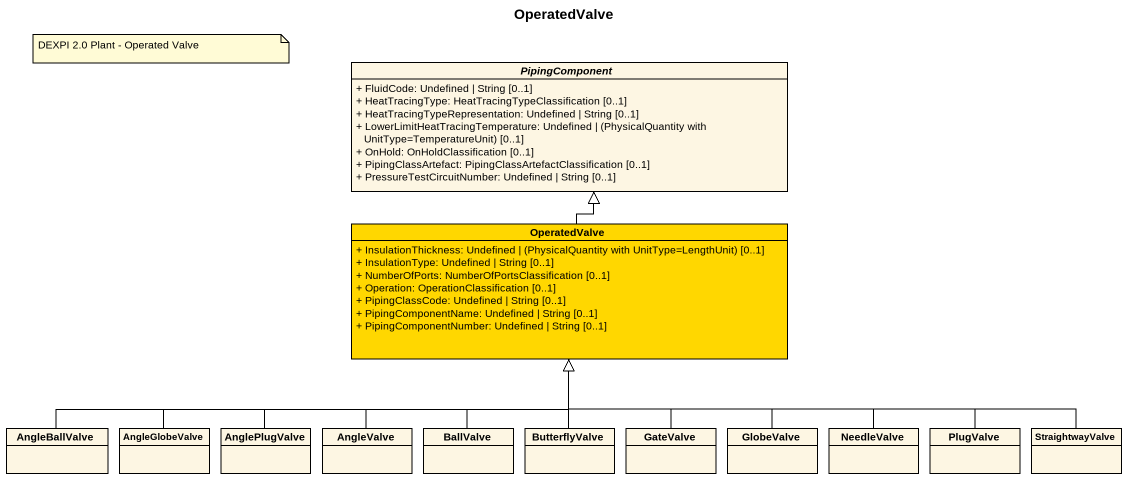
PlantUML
@startuml
title OperatedValve
hide circle
hide empty members
skinparam classAttributeIconSize 0
abstract class PipingComponent {
  + FluidCode: Undefined | String [0..1]
  + HeatTracingType: HeatTracingTypeClassification [0..1]
  + HeatTracingTypeRepresentation: Undefined | String [0..1]
  {field} + LowerLimitHeatTracingTemperature: Undefined | (PhysicalQuantity with UnitType=TemperatureUnit) [0..1]
  + OnHold: OnHoldClassification [0..1]
  + PipingClassArtefact: PipingClassArtefactClassification [0..1]
  + PressureTestCircuitNumber: Undefined | String [0..1]
}
class OperatedValve #FFD700 {
  {field} + InsulationThickness: Undefined | (PhysicalQuantity with UnitType=LengthUnit) [0..1]
  + InsulationType: Undefined | String [0..1]
  + NumberOfPorts: NumberOfPortsClassification [0..1]
  + Operation: OperationClassification [0..1]
  + PipingClassCode: Undefined | String [0..1]
  + PipingComponentName: Undefined | String [0..1]
  + PipingComponentNumber: Undefined | String [0..1]
}
class AngleBallValve
class AngleGlobeValve
class AnglePlugValve
class AngleValve
class BallValve
class ButterflyValve
class GateValve
class GlobeValve
class NeedleValve
class PlugValve
class StraightwayValve
OperatedValve -up-|> PipingComponent
AngleBallValve -right-|> OperatedValve
AngleGlobeValve -right-|> OperatedValve
AnglePlugValve -right-|> OperatedValve
AngleValve -up-|> OperatedValve
BallValve -up-|> OperatedValve
ButterflyValve -up-|> OperatedValve
GateValve -up-|> OperatedValve
GlobeValve -up-|> OperatedValve
NeedleValve -left-|> OperatedValve
PlugValve -left-|> OperatedValve
StraightwayValve -left-|> OperatedValve
note as N1
  DEXPI 2.0 Plant - Operated Valve
end note
@enduml
